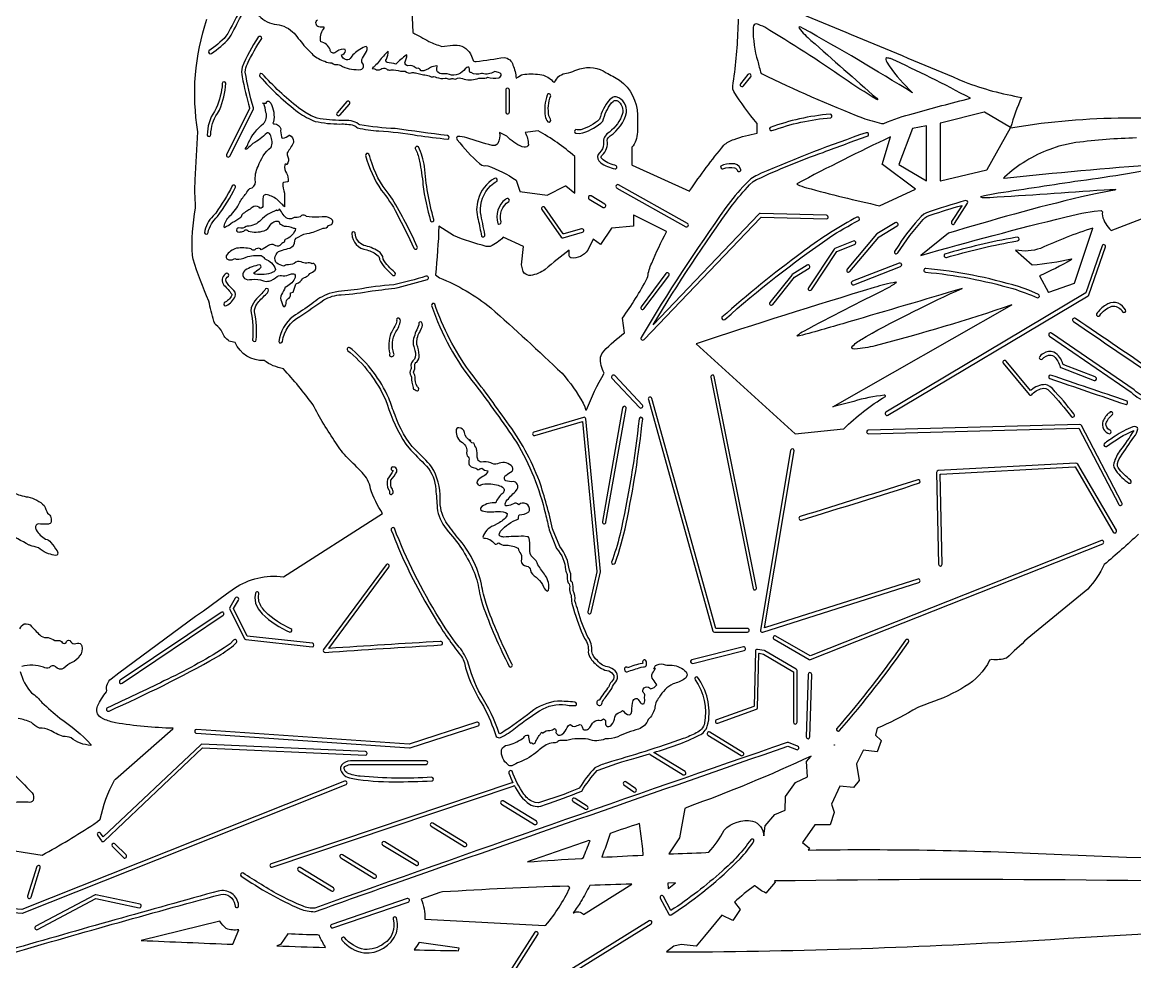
# Model space of a CAD drawing. Extents: x 0.5 to 31.2, y -0.2 to 53.7.
# Drawn here: x 7.5 to 19.78, y 9.59 to 19.96 of the extents above; entities that cross this region are included whole.
import ezdxf

# ---------------------------------------------------------------- set-up
doc = ezdxf.new("R2010")
doc.units = 0
doc.linetypes.add('0', pattern=[0])
doc.layers.add('1', color=7, linetype='0')

msp = doc.modelspace()

# ---------------------------------------------------------------- linework, layer by layer
at = {"layer": '1'}
for points in [[(11.794769, 20.174263), (11.809875, 19.842087), (11.810455, 19.840691, -0.00675), (11.986801, 19.743797, 0.025157), (12.129181, 19.688957), (12.249847, 19.704025), (12.297958, 19.701202, -0.299368), (12.456467, 19.580917), (12.470885, 19.545334, 0.472824), (12.50824, 19.522377, 0.008437), (12.819763, 19.567108, -0.302407), (12.914535, 19.482607, -0.081893), (12.949966, 19.33934), (12.977005, 19.352852, -0.236368), (13.044159, 19.381256, -0.061374), (13.234619, 19.376511, -0.126613), (13.352661, 19.306366), (13.362869, 19.299622), (13.373199, 19.294586), (13.383835, 19.309258, -0.262007), (13.504898, 19.392845, 0.077445), (13.597946, 19.422615), (13.652313, 19.440163, -0.235882), (13.943337, 19.398212, -0.016928), (14.091348, 19.31654, -0.238451), (14.287689, 18.932518), (14.287476, 18.764915, -0.160792), (14.240127, 18.590582), (14.233742, 18.584282), (14.226791, 18.578613), (14.226807, 18.382317), (14.230606, 18.379982), (14.864273, 18.093307), (14.868057, 18.097153, -0.028274), (15.242132, 18.59724, -0.122728), (15.35437, 18.662796, -0.038033), (15.610001, 18.731316), (15.609985, 18.828201), (15.609085, 18.838661, -0.040766), (15.353256, 19.19149), (15.341064, 19.21772), (15.339951, 19.24958, 0.034154), (15.398422, 19.868683), (15.404388, 19.990883, -0.140688)], [(15.898692, 20.129812, -0.002731), (17.896173, 19.298792, 0.050736), (18.528442, 19.126526, 0.045203), (18.406647, 18.792259), (18.117554, 18.962875), (18.114319, 18.963982), (17.631195, 18.843201), (17.628784, 18.840126), (17.628784, 18.205872), (17.632095, 18.204872), (18.145035, 18.325569), (18.148163, 18.330154), (18.406799, 18.792), (18.744827, 18.842003), (19.124039, 18.878975, -0.070519), (21.614136, 18.700935)], [(10.093277, 20.044807, 0.156013), (10.280136, 19.933456, -0.182255), (10.481115, 19.851322, -0.096924), (10.543488, 19.775833, -0.097485), (10.605896, 19.700188, -0.017759), (10.707321, 19.595512, 0.095527), (10.838867, 19.524986, 0.147453), (10.915527, 19.507004, 0.20944), (10.981644, 19.48851, -0.105677), (11.035034, 19.465828, 0.111056), (11.236618, 19.432678, 0.543274), (11.253906, 19.502312, -0.296937), (11.253586, 19.557823, -0.030744), (11.299957, 19.633842), (11.307037, 19.656219), (11.306717, 19.678368), (11.296173, 19.686012), (11.278702, 19.683052, 0.097405), (11.146515, 19.594597, -0.051), (11.106964, 19.545105, -0.444647), (11.021652, 19.594429, 0.357153), (11.066559, 19.641441), (11.061462, 19.653473), (11.046921, 19.659744, 0.153585), (10.948744, 19.616995, -0.524793), (10.896985, 19.653002, 0.278714), (10.793077, 19.73954), (10.79082, 19.758198, -0.20028), (10.835052, 19.895561), (10.829132, 19.90033, 0.026189), (10.772614, 19.902931, -0.598642), (10.758453, 19.983093)], [(7.327087, 10.826965), (7.510422, 10.796471), (7.721024, 10.766373, 0.019773), (8.289658, 11.106949), (8.331924, 11.137878), (8.359772, 11.163071, -0.072206), (8.51738, 11.591286), (8.527023, 11.602699), (9.159775, 12.160118), (9.164139, 12.16481, -0.035126), (8.528566, 12.225732, -0.040228), (8.40097, 12.264145), (8.366272, 12.284286, -0.376777), (8.3311, 12.410255, -0.062088), (8.429245, 12.566078), (8.431992, 12.583504, -0.266625), (8.481009, 12.711878, -0.00519), (9.840256, 13.709076, -0.180013), (10.381134, 13.836815), (11.475494, 14.536087, -0.060646), (11.342407, 14.807953, 0.166155), (11.249161, 14.986916, 0.023119), (11.090973, 15.144791, -0.049571), (10.960369, 15.313189, -0.027547), (10.705353, 15.737305, 0.027886), (10.380981, 16.132095, -0.110712), (10.168304, 16.223251, -0.309799), (9.849045, 16.420898), (9.797287, 16.43383), (9.783661, 16.437485, -0.178312), (9.706588, 16.536388, 0.125951), (9.637543, 16.615545, -0.151737), (9.615524, 16.658707, -0.036085), (9.559402, 16.878914, -0.03174), (9.386139, 17.34111), (9.379318, 17.380302, -0.063328), (9.412308, 17.905449), (9.412674, 17.923058, -0.036606), (9.408829, 18.218086, -0.008127), (9.43866, 18.746582, -0.124578), (9.537985, 19.989523, 0.03325)], [(19.794935, 18.679134, 0.024615), (19.12793, 18.626877), (18.937561, 18.589478), (18.838821, 18.552582, 0.097196), (18.339722, 18.246826), (18.329269, 18.235817), (18.335129, 18.235228, -0.008736), (20.027544, 18.386946)], [(20.142075, 18.367661, -0.017942), (19.116848, 18.196783, 0.001983), (18.213934, 18.058949), (18.117096, 18.040642), (18.074142, 18.028053), (18.094162, 18.022041), (18.178102, 18.02289, 0.003903), (19.437996, 18.107981), (19.502319, 18.109663), (19.566666, 18.10984), (19.553497, 18.101791), (19.475372, 18.08625), (19.341812, 18.061989), (19.188398, 18.029305, 0.01554), (17.720062, 17.626398), (17.416201, 17.383238, -0.008939), (19.018034, 17.808399), (19.194107, 17.847633), (19.327393, 17.872383), (19.406296, 17.879128), (19.421265, 17.864944), (19.417908, 17.84301), (19.419113, 17.820496, 0.145879), (19.515686, 17.657478), (20.300781, 17.959457, -0.118066)], [(7.399022, 14.768991, 0.094732), (7.562927, 14.71743, -0.130605), (7.743057, 14.621742, 0.039895), (7.779861, 14.538193, -0.358505), (7.81456, 14.432083, -0.240698), (7.779148, 14.417575, -0.055714), (7.676113, 14.419376, 0.478013), (7.650299, 14.364006), (7.653671, 14.353294, 0.129201), (7.755295, 14.252121, -0.268718), (7.81604, 14.215088, 0.005603), (7.885946, 14.123411, -0.245654), (7.884933, 14.074875, -0.16284), (7.813065, 14.084908), (7.789768, 14.090706, -0.132143), (7.698336, 14.142964, 0.12884), (7.607386, 14.175307, -0.04841), (7.576736, 14.187187, -0.042304), (7.087967, 14.492828, 0.088799)], [(19.819427, 14.30703, -0.012184), (19.43898, 13.970222, -0.067711), (19.258286, 13.700249), (18.588699, 13.152237, -0.011335), (18.360886, 12.93985, -0.106441), (18.200958, 12.922241), (18.17421, 12.914787, -0.146813), (17.902325, 12.625696, -0.060781), (17.515564, 12.445763), (17.449112, 12.421562), (17.388474, 12.398819), (17.326096, 12.364403, -0.040527), (16.932419, 12.164642), (16.917236, 12.088814), (16.977814, 12.028244), (16.977798, 12.027321), (16.932388, 11.906418), (16.780624, 11.9216), (16.779663, 11.920013), (16.705017, 11.77079), (16.704514, 11.769157), (16.734833, 11.587204), (16.674255, 11.511482), (16.673126, 11.511292), (16.521988, 11.526299), (16.430939, 11.328972), (16.431183, 11.327766), (16.461014, 11.238258), (16.461121, 11.237221), (16.415665, 11.100784), (16.248993, 11.100784), (16.247559, 11.09951), (16.111679, 10.90313), (16.187561, 10.842415), (16.173857, 10.821748, -0.01622), (18.97341, 10.770923, 0.011528), (24.674219, 10.674418)], [(7.474699, 13.263731, -0.163839), (7.519714, 13.316963, -0.289025), (7.602264, 13.288704, 0.022061), (7.707657, 13.181473, 0.16906), (7.78566, 13.167725, -0.056362), (7.860123, 13.132988), (7.865646, 13.13195), (7.912003, 13.135155, -0.13188), (7.949677, 13.102547, 0.481005), (7.987808, 13.121742, -0.689179), (8.034241, 13.120056, 0.372192), (8.092056, 13.100121), (8.109161, 13.103249, -0.456945), (8.156066, 13.073631, -0.264647), (8.131058, 12.962875, -0.184027), (8.048454, 12.891559, 0.082169), (7.958836, 12.82816, -0.378015), (7.866776, 12.843552, 0.476498), (7.798355, 12.832947, -0.294153), (7.73468, 12.839401, 0.154857), (7.493993, 12.845148, 0.361386)], [(7.475876, 12.790642, 0.104979), (7.600845, 12.555176, -0.109576), (7.715668, 12.448059, -0.008793), (7.913528, 12.275032, -0.06537), (8.258286, 11.984886), (8.257004, 11.976593, -0.158643), (8.039093, 12.059097, 0.078918), (7.951675, 12.075417, -0.054984), (7.801697, 12.145651, 0.104862), (7.69191, 12.167534), (7.683289, 12.169746, -0.057742), (7.600113, 12.227196, 0.069876), (7.456314, 12.272507, 0.017878)], [(7.378646, 11.685782, -0.008772), (7.608929, 11.454381, -0.227719), (7.621033, 11.367485, -0.298525), (7.566086, 11.349236, 0.032505), (7.401199, 11.345955, -0.176581)]]:
    msp.add_lwpolyline(points, format="xyb", dxfattribs=at)
for points in [[(9.893295, 20.064987, 0.008843), (9.768661, 19.831367), (9.748062, 19.800446, -0.060371), (9.558589, 19.638876, 0.837261), (9.587784, 19.612305, 0.069734), (9.781921, 19.779022), (9.804231, 19.813097, -0.001504), (9.92981, 20.051987, 0.77526)], [(16.568832, 19.336044, 0.01543), (15.693868, 19.899378, 0.041662), (15.600586, 19.937607, 0.389677), (15.567352, 19.902153), (15.564224, 19.884071, 0.074775), (15.615929, 19.527103, 0.010124), (15.65239, 19.390045), (15.655669, 19.388367, 0.018233), (16.773348, 18.899075, 0.032746), (16.982574, 18.8395), (17.007278, 18.838669, -0.04027), (17.334517, 18.948921, -0.006884), (17.962601, 19.116598, 0.017241), (17.082207, 19.553654, 0.066577), (17.04068, 19.561279, 0.404265), (17.028519, 19.542877), (17.031708, 19.529648), (17.038803, 19.513535, 0.057576), (17.288239, 19.214294), (17.324493, 19.17721, 0.010652), (16.116764, 19.888023), (16.09053, 19.899765), (16.075012, 19.903557), (16.069458, 19.899956), (16.07309, 19.889557, 0.056851), (16.202627, 19.755552, 0.000595), (16.929459, 19.116257), (16.940338, 19.103607), (16.93808, 19.100731), (16.923676, 19.106857, -0.018145)], [(10.009109, 19.010643), (10.006882, 19.000488), (9.754577, 18.495766, 0.951532), (9.790726, 18.478745), (10.050185, 18.997856, 0.169041), (10.050537, 19.011131, -0.036056), (9.960961, 19.405806, -0.134438), (9.983902, 19.495773, -0.031334), (10.142456, 19.77713, 0.856296), (10.104568, 19.78907, 0.056003), (9.927482, 19.458643, 0.135289), (9.926697, 19.354103, 0.025386)], [(12.004288, 19.454857, -0.156852), (11.906494, 19.417503), (11.901566, 19.419693), (11.897858, 19.423401, 0.418824), (11.857254, 19.445793), (11.849823, 19.447746), (11.840149, 19.453163, 0.258808), (11.756104, 19.475922, -0.398953), (11.719818, 19.507805, 0.124617), (11.745041, 19.595238), (11.736069, 19.59156, 0.030131), (11.622513, 19.494133, 0.060217), (11.52512, 19.510614, -0.582866), (11.517851, 19.548071, 0.129065), (11.537155, 19.636513), (11.511904, 19.609489, 0.034096), (11.415329, 19.498188), (11.40277, 19.484818), (11.389023, 19.472672, -0.496687), (11.369353, 19.460968, -0.218339), (11.361404, 19.445885, -0.145799), (11.408125, 19.43067, 0.233472), (11.469223, 19.445864, -0.302108), (11.531036, 19.431274, 0.158784), (11.570591, 19.430294, -0.085895), (11.673981, 19.414459, -0.104461), (11.725616, 19.413963, 0.285344), (11.792829, 19.398827, -0.051322), (11.838638, 19.397202), (11.92868, 19.373894), (11.943486, 19.373564, -0.155305), (12.003729, 19.355534, 0.200322), (12.04248, 19.355774, -0.183132), (12.072081, 19.34737, 0.141102), (12.165514, 19.338467, -0.109226), (12.211914, 19.327347, -0.034001), (12.251633, 19.335304, 0.315587), (12.301132, 19.336525, -0.220715), (12.374741, 19.326965, 0.135027), (12.539001, 19.338501, 0.065985), (12.62381, 19.342178), (12.633636, 19.350151, 0.121341), (12.757276, 19.340612, 0.298681), (12.786209, 19.382431), (12.774643, 19.393608), (12.755417, 19.401237), (12.715347, 19.411263), (12.707169, 19.408852, -0.220372), (12.578552, 19.389084), (12.567429, 19.388794, -0.208129), (12.453125, 19.399101, -0.492888), (12.433823, 19.421158, 0.135203), (12.428299, 19.458092), (12.417908, 19.46106), (12.404358, 19.457489, -0.024481), (12.335855, 19.392879, -0.165077), (12.237457, 19.371025, 0.148882), (12.14122, 19.385239, -0.630418), (12.081116, 19.471954), (12.073944, 19.475037, 0.064624)], [(9.580292, 18.716537, -0.136372), (9.652573, 18.947746), (9.675858, 18.986496, 0.088093), (9.747223, 19.281937, 0.897895), (9.707489, 19.279388, -0.080596), (9.641418, 19.00695), (9.620026, 18.970993, 0.148018), (9.541045, 18.710587, 0.876173)], [(11.005508, 18.832558, -0.074872), (11.15873, 18.817791, -0.004708), (11.20047, 18.791847, 0.059634), (11.434753, 18.756607, -0.028714), (11.858276, 18.707413, 0.010736), (12.194946, 18.666399, 0.834035), (12.192094, 18.705675, -0.003647), (11.615265, 18.781487, -0.031975), (11.224337, 18.824755), (11.211506, 18.830496, 0.157341), (11.129115, 18.865824, 0.066454), (11.026276, 18.872032, -0.043958), (10.754517, 18.896469), (10.688812, 18.922661), (10.619202, 18.961967), (10.547714, 19.011223, -0.04175), (10.146517, 19.387829, 0.813655), (10.122818, 19.356644, 0.05091), (10.549088, 18.960489, 0.058953), (10.731506, 18.861931, 0.055629)], [(15.425598, 19.276794, 1.004243), (15.458038, 19.253372), (15.538421, 19.353867, 1.059473), (15.505692, 19.376953)], [(12.849365, 18.945068, 0.523948), (12.875168, 18.965691), (12.875168, 19.207474, 1.035689), (12.835144, 19.206009), (12.835145, 18.964226, 0.329993)], [(13.330978, 19.143433, 0.939245), (13.292053, 19.152313, 0.115722), (13.270511, 18.920715, 0.118966), (13.300627, 18.856052, 0.80799), (13.327881, 18.884094), (13.311218, 18.922287, -0.130236)], [(10.395059, 17.917971), (10.395016, 17.917219, 0.015206), (10.307635, 18.001873, 0.11424), (10.188704, 18.053686, 0.294381), (10.156647, 18.031906, 0.053509), (10.155799, 17.920998, -0.632101), (10.112987, 17.914034, 0.315937), (10.037949, 17.911789, -0.02714), (9.93801, 17.846338, 0.162148), (9.916153, 17.807861), (9.911545, 17.802032, -0.056488), (9.820511, 17.746391, -0.063396), (9.731445, 17.687225), (9.726288, 17.702148, -0.143018), (9.790359, 17.817574, 0.09833), (9.901578, 17.968754, -0.075578), (9.971771, 18.065056, -0.123198), (10.011368, 18.120331, 0.403773), (10.071884, 18.194199, -0.137807), (10.102371, 18.364876, -0.134087), (10.245361, 18.578102), (10.251175, 18.58783, 0.190818), (10.233948, 18.71833, 0.367533), (10.204062, 18.73554), (10.199493, 18.732712, -0.059711), (10.045704, 18.615957, 0.028824), (9.982162, 18.559509), (9.973724, 18.555611), (9.964233, 18.55368), (9.961014, 18.558228, 0.085827), (9.994141, 18.622677, -0.115641), (10.163023, 18.837881, 0.268666), (10.189386, 18.959133, 0.035168), (10.166931, 19.059288), (10.152023, 19.06234), (10.192307, 19.062332), (10.193829, 19.064684, -0.772808), (10.229919, 19.077431), (10.242386, 19.062469, -0.169454), (10.272507, 18.856056), (10.264221, 18.840919, 0.397013), (10.283264, 18.835503, -0.2946), (10.35144, 18.778381, 0.084313), (10.360275, 18.690178), (10.365845, 18.68148), (10.373047, 18.677986, 0.148011), (10.446013, 18.709349), (10.450233, 18.709536, -0.260961), (10.494175, 18.640556), (10.49259, 18.630163, -0.038856), (10.422978, 18.514246, 0.23062), (10.431885, 18.469833, -0.315955), (10.418701, 18.384842), (10.414581, 18.383949, 1.035218), (10.397785, 18.379183, 0.235345), (10.417239, 18.288752, -0.136812), (10.433838, 18.199684), (10.426453, 18.193146), (10.38208, 18.188286), (10.375824, 18.178764, 0.096043), (10.393677, 18.068924, -0.006519)], [(11.00386, 18.930679), (11.111098, 19.053238, 0.940585), (11.081589, 19.080132), (10.974045, 18.957352, 0.98932)], [(13.608978, 18.732414), (13.645874, 18.727509), (13.686661, 18.733803, 0.110881), (13.90712, 18.864655, -0.092332), (14.001221, 19.064728), (14.019699, 19.081802, -0.415801), (14.081833, 19.07711, -0.345986), (14.113198, 18.917377, -0.157666), (13.952301, 18.724907, 0.238414), (13.914186, 18.608253, -0.222181), (13.868744, 18.515785, 0.380714), (13.862289, 18.42765), (13.88176, 18.406967, 0.104905), (14.042267, 18.336166, 0.987888), (14.038864, 18.377335, -0.120214), (13.894074, 18.450495, -0.388532), (13.89772, 18.488106, 0.253497), (13.955144, 18.652344, -0.229192), (13.987198, 18.701523, 0.189503), (14.167108, 18.958035, 0.368331), (14.054938, 19.132074, 0.157016), (14.008377, 19.12178), (13.98082, 19.100975, 0.113822), (13.871384, 18.884453, -0.097793), (13.664171, 18.768517, -0.05291), (13.608314, 18.770132, 0.70704)], [(16.414322, 18.940468, 0.06844), (15.752656, 18.793434, 0.82149), (15.772781, 18.759727, -0.064699), (16.422653, 18.902122, 0.817842)], [(12.7668, 18.737816), (12.766464, 18.737152, -0.144528), (12.747847, 18.617971, -0.323395), (12.685287, 18.596169, -0.028831), (12.405441, 18.68174, 0.096645), (12.303726, 18.692978), (12.294205, 18.686867), (12.29248, 18.676048), (12.300583, 18.659615, 0.04742), (12.545517, 18.397064), (12.572983, 18.379494), (12.595383, 18.372253), (12.613358, 18.374741), (12.638245, 18.371658, -0.066735), (12.948761, 18.211067), (12.98909, 18.090134), (12.990982, 18.089241), (13.29332, 18.04892), (13.494904, 18.149704), (13.496582, 18.149811), (13.597336, 18.069199), (13.597321, 18.472321), (13.596771, 18.474998, 0.049822), (13.191208, 18.758194), (13.050095, 18.738045, -0.116115), (13.085273, 18.603996, -0.439356), (13.039307, 18.576569), (13.016663, 18.581566, -0.100714), (12.847427, 18.697502)], [(14.329787, 16.477722, 0.875617), (14.361572, 16.454048), (15.646255, 17.798935), (15.652954, 17.805733), (16.374557, 17.785757, 1.009493), (16.37323, 17.825729), (15.643311, 17.845924, 0.208), (15.628693, 17.838463), (14.460647, 16.615639, -0.021475), (15.335536, 17.938745, -0.024493), (15.526855, 18.161751), (15.567245, 18.196724), (15.603394, 18.219185, -0.024574), (16.337536, 18.519896, -0.002788), (16.832916, 18.702522, 0.817348), (16.814013, 18.73687, 0.019362), (15.654686, 18.288677), (15.614236, 18.269173, 0.120382), (15.480385, 18.168877, 0.040536), (15.264923, 17.909981, 0.021928)], [(16.991394, 18.385696), (16.990402, 18.386948), (17.081484, 18.690468, 0.012232), (16.047058, 18.172653), (16.053452, 18.165642, 0.056568), (16.153885, 18.129745, 0.012915), (16.96109, 17.931015), (17.355148, 18.112885)], [(11.92157, 18.16333, 0.041336), (12.006377, 17.762238, 0.85405), (12.04187, 17.779617, -0.046517), (11.937137, 18.362528, 0.091406), (11.870792, 18.579279, 0.999679), (11.842682, 18.548203, -0.083979), (11.884064, 18.42157, -0.02874)], [(11.822296, 17.46109, 0.981619), (11.858673, 17.477676, 0.029003), (11.585022, 18.003418), (11.549881, 18.054787, -0.107484), (11.342811, 18.444984), (11.333608, 18.472393), (11.324539, 18.499847, 0.823732), (11.288879, 18.483398, 0.07519), (11.460632, 18.102356, -0.062319), (11.631653, 17.845047, -0.01671)], [(15.415527, 18.306747, 0.469786), (15.426666, 18.336288, 0.331914), (15.33372, 18.394644, 0.141195), (15.210252, 18.367411, 0.704542), (15.232391, 18.336929, -0.146431), (15.361075, 18.350628, -0.231199), (15.392975, 18.314026, 0.329141)], [(12.712357, 18.232109, 0.209422), (12.530615, 17.996916, 0.157092), (12.531432, 17.779345, 0.000717), (12.567841, 17.596519, 0.847012), (12.604797, 17.61039, 0.00965), (12.555879, 17.855194, -0.2174), (12.667542, 18.150555, -0.044226), (12.738694, 18.203583, 0.78024)], [(9.549698, 17.634125, -0.154784), (9.653976, 17.81073, 0.041023), (9.85356, 18.134987, 0.829776), (9.816833, 18.14901, -0.031801), (9.634399, 17.850128), (9.606949, 17.818298, 0.165744), (9.510316, 17.632805, 0.838568)], [(14.83992, 17.735832), (14.079712, 18.161476, 0.969801), (14.061935, 18.125648), (14.822876, 17.699577, 1.006281)], [(12.870316, 18.004295, 0.473841), (12.833557, 18.000641, 0.327587), (12.748449, 17.735352, 0.80491), (12.783295, 17.753044, -0.33389), (12.869949, 17.977776, 0.377814)], [(13.91069, 17.91243, 0.954763), (13.929642, 17.947601), (13.777634, 18.038811, 1.000344), (13.757034, 18.004524)], [(17.867065, 17.933685), (17.866745, 17.930138), (17.755783, 17.755768, 0.978794), (17.788879, 17.733337), (17.932083, 17.958427, 0.636202), (17.910385, 17.987457, 0.020128), (17.477509, 17.851967), (17.449463, 17.837852), (17.418182, 17.811714, 0.039722), (17.172613, 17.497421), (17.124832, 17.425323, 0.894909), (17.162476, 17.411842, -0.033769), (17.441374, 17.78013, -0.137518), (17.531143, 17.829857, -0.014139)], [(10.222931, 17.098808, 0.130605), (10.313965, 17.150803, -0.201838), (10.377899, 17.156433, 0.121533), (10.4581, 17.175676, -0.116182), (10.50351, 17.176224), (10.512634, 17.16288), (10.512604, 17.139801, -0.162855), (10.41655, 17.036369), (10.400024, 17.032028, -0.091162), (10.360459, 16.95269, 0.243556), (10.360046, 16.872322), (10.372589, 16.83934), (10.377548, 16.822929), (10.387711, 16.816521, 0.397717), (10.411141, 16.865271, -0.297603), (10.444138, 16.909615, 0.215389), (10.459045, 16.970329, -0.01963), (10.490723, 16.978195, -0.029999), (10.518723, 17.064339), (10.527283, 17.073265, 0.177824), (10.593765, 17.124908, -0.169227), (10.623893, 17.141775, 0.150084), (10.672119, 17.182159, 0.066569), (10.733443, 17.220123, 0.413728), (10.715851, 17.292938), (10.706207, 17.292351), (10.696228, 17.291382, 0.23552), (10.639053, 17.297173, -0.139668), (10.577408, 17.313446, 0.247498), (10.500843, 17.294777, -0.146351), (10.416851, 17.279457, 0.131846), (10.393402, 17.267143), (10.383301, 17.26532, -0.065278), (10.308029, 17.296661), (10.297439, 17.307831, -0.510419), (10.369973, 17.440001, -0.007189), (10.450989, 17.463783, 0.338077), (10.506821, 17.542641, -0.269572), (10.551834, 17.587486, -0.137977), (10.671021, 17.629349, 0.045485), (10.819382, 17.684425, 0.388283), (10.877426, 17.710831), (10.912537, 17.725105, 0.586943), (10.900085, 17.790985, 0.144507), (10.809387, 17.808762, -0.044199), (10.664218, 17.808031), (10.636429, 17.812309, 0.507305), (10.567963, 17.808685, -0.064048), (10.499054, 17.800781, -0.429692), (10.390674, 17.818184, -0.043132), (10.351382, 17.87978), (10.34275, 17.889177), (10.333176, 17.897614), (10.334106, 17.887444), (10.333725, 17.886559), (10.312791, 17.876099, 0.581071), (10.305542, 17.881645, 0.104371), (10.13298, 17.77298, -0.207183), (9.980988, 17.703537), (9.971909, 17.700966, -0.231856), (9.890976, 17.685585, 1.199317), (9.893173, 17.640656, 0.065348), (9.944717, 17.64843, -0.672626), (9.993469, 17.649368, 0.137076), (10.169901, 17.654612, 0.163399), (10.236758, 17.718124, -0.270897), (10.324097, 17.761261), (10.334259, 17.751854), (10.338211, 17.733261, 0.055956), (10.390015, 17.706757, -0.136189), (10.493225, 17.684258), (10.504181, 17.681557), (10.51442, 17.677704), (10.511124, 17.658012, -0.205715), (10.399734, 17.558632), (10.397858, 17.55426), (10.391327, 17.527084, 0.197905), (10.342758, 17.492722, -0.392858), (10.283859, 17.496002, 0.310033), (10.216019, 17.490135, -0.043993), (10.136414, 17.445313, 0.359584), (10.095901, 17.460426), (10.076523, 17.456825, -0.665959), (10.02681, 17.454414, 0.094651), (9.864914, 17.461411, 0.182651), (9.749829, 17.376837, 0.49871), (9.787002, 17.333052, 0.209915), (9.845566, 17.348351), (9.860107, 17.342484, 0.128683), (9.969528, 17.364685, -0.096179), (10.134767, 17.380871, -0.22321), (10.172882, 17.347252), (10.177292, 17.343498, -0.232981), (10.295226, 17.227882, -0.29735), (10.265579, 17.196541, -0.151154), (10.070145, 17.177116), (10.053375, 17.18486, -0.078974), (10.117722, 17.234436), (10.131301, 17.247925, 0.674001), (10.117844, 17.277, 0.099539), (9.958649, 17.218903), (9.950729, 17.213259, 0.756886), (10.006439, 17.116013), (10.034592, 17.116684, -0.149327), (10.161005, 17.100899, 0.108724)], [(12.259735, 17.603004), (12.097656, 17.704269, -0.01804), (12.058563, 17.167381), (12.104294, 17.1362, -0.070212), (12.670227, 16.805054, -0.008323), (13.456284, 16.081978, -0.053598), (13.690201, 15.75103), (13.706924, 15.712418), (13.716827, 15.677994), (13.727448, 15.678398, -0.040878), (13.9216, 16.083, -0.150964), (13.881508, 16.260208, -0.155403), (13.91864, 16.326958, -0.039912), (14.144562, 16.528816), (14.124313, 16.690887, 0.035815), (14.394922, 17.129801), (14.402163, 17.150517, -0.08114), (14.445749, 17.295383, -0.028897), (14.610245, 17.642578), (14.608414, 17.64473), (14.247452, 17.825203), (14.245926, 17.825455), (14.245926, 17.705139), (14.245316, 17.704315), (14.004883, 17.68428), (14.002563, 17.683861), (13.881058, 17.501717), (13.800034, 17.562485), (13.739929, 17.442291, -0.294877), (13.554104, 17.354841, -0.260438), (13.536652, 17.377472), (13.536545, 17.440865, 0.021733), (13.272054, 17.227987, -0.119709), (13.110345, 17.161135, -0.177592), (13.040314, 17.186378), (13.027771, 17.205917), (13.009567, 17.278717), (13.029617, 17.479401), (13.029633, 17.481506), (12.80687, 17.582741, -0.099846), (12.665009, 17.481415), (12.646423, 17.479469), (12.619614, 17.482384, -0.042824)], [(13.233612, 17.889229), (13.447754, 17.583351, 0.306718), (13.469131, 17.576859), (13.681595, 17.637566, 0.960774), (13.67218, 17.676407), (13.474518, 17.620003), (13.470062, 17.621155), (13.266342, 17.91217, 0.961377)], [(16.710968, 17.803909), (16.680527, 17.788437, 0.039135), (16.098387, 17.410358, 0.022502), (15.221313, 16.700218, 0.822316), (15.251969, 16.675659, -0.029504), (16.406378, 17.579256, -0.023791), (16.733461, 17.772001, 0.799873)], [(16.632202, 17.204582), (16.952942, 17.585442), (16.957245, 17.589096), (17.156065, 17.70849, 0.974005), (17.133331, 17.741386), (16.929977, 17.619301, 0.065676), (16.926178, 17.615784), (16.60199, 17.23082, 0.985445)], [(19.308655, 17.671181), (19.312653, 17.683983, 0.030182), (18.736694, 17.460281, -0.134748), (18.461838, 17.440834), (18.644104, 17.278732, 0.035715), (19.077423, 17.344452), (19.082443, 17.341415), (19.074341, 17.333153, -0.02865), (18.72551, 17.156509), (18.826431, 16.974861), (18.828644, 16.975479), (19.110275, 17.076042)], [(11.136383, 17.623505, 0.380456), (11.302009, 17.443211, -0.104701), (11.426035, 17.379581, -0.194552), (11.442108, 17.335884), (11.451324, 17.313889, 0.073369), (11.589325, 17.162521, 0.833901), (11.610947, 17.195404, -0.081719), (11.481445, 17.342323, 0.27308), (11.426041, 17.431145, 0.08325), (11.269982, 17.493378, -0.30867), (11.174576, 17.629906, 0.773629)], [(18.481659, 17.582481), (18.455429, 17.579506, 0.027069), (17.680069, 17.396454, 0.874769), (17.698364, 17.361214, -0.020363), (18.42276, 17.534203), (18.483963, 17.542585, 0.958904)], [(16.208313, 17.004158), (16.488617, 17.424606), (16.685532, 17.503387, 1), (16.67067, 17.540527), (16.466751, 17.4589, 0.132614), (16.458786, 17.451965), (16.175034, 17.026352, 1.000556)], [(19.41568, 17.487953), (19.235641, 16.96788), (17.031158, 15.653198, 0.955608), (17.053162, 15.619858), (19.263702, 16.938118, 0.157534), (19.271042, 16.947899), (19.453979, 17.476624, 0.95561)], [(14.604416, 17.184334), (14.601791, 17.18116), (14.327834, 16.815674, 0.918119), (14.360214, 16.79245), (14.633819, 17.157158, 0.96759)], [(16.181931, 17.24147, 0.972681), (16.16185, 17.276047), (15.996872, 17.172836, 0.072866), (15.990967, 17.166283), (15.749466, 16.864288, 0.964975), (15.781769, 16.840752), (16.022751, 17.141975)], [(17.177216, 17.297241), (16.662109, 17.097704, 1.024905), (16.674744, 17.059715), (17.192032, 17.260086, 1.010628)], [(17.470169, 17.237869, 0.998473), (17.466949, 17.19799, -0.04752), (18.431938, 17.015644, -0.028401), (18.702606, 16.914307, 0.854618), (18.713242, 16.952347), (18.605804, 16.99749), (18.492386, 17.037987, 0.051001)], [(19.121576, 16.687202, 0.999868), (19.09902, 16.654182, 0.001865), (20.059586, 16.001175, 0.223079), (20.125229, 16.00412), (20.14653, 16.013733, 0.095515), (20.368393, 16.222122, 0.136705), (20.367264, 16.325165, 0.036811), (20.246552, 16.758026, 0.011329), (20.078491, 17.230431, 0.853796), (20.044174, 17.210861, -0.03276), (20.32638, 16.332668, -0.040801), (20.334808, 16.252014), (20.330627, 16.236801, -0.105652), (20.10672, 16.037899, -0.287218), (20.051422, 16.053968, -0.000347)], [(9.81424, 16.94796), (9.813446, 16.942604, -0.149243), (9.726729, 16.858583, 0.810522), (9.752396, 16.829041, 0.153867), (9.850347, 16.928288, 0.326438), (9.817017, 17.013046, -0.07651), (9.749649, 17.094086, -0.359101), (9.774201, 17.154129, 1.001359), (9.740433, 17.1772, 0.435216), (9.725952, 17.054413, -0.0222), (9.813767, 16.953888), (9.814199, 16.950939)], [(10.37059, 16.43425, -0.230892), (10.562592, 16.710098, 0.01569), (10.828523, 16.892162, -0.115763), (11.02002, 16.94857, 0.033477), (11.360535, 16.992546, 0.012543), (11.647919, 17.028069, 0.013079), (11.972838, 17.118561, 0.889593), (11.95517, 17.15419, -0.025348), (11.599121, 17.059563, 0.027499), (11.199219, 17.0056), (11.162125, 17.00116, 0.054697), (10.88504, 16.961678, 0.08525), (10.695496, 16.847992, -0.019121), (10.489182, 16.709772, 0.205993), (10.331409, 16.430853, 0.834013)], [(16.623024, 16.649231, -0.00655), (16.075472, 16.49353), (16.057938, 16.491714), (16.051758, 16.494698), (16.056122, 16.502121, -0.06292), (16.123995, 16.547508, -0.007101), (17.037508, 17.017067, 0.030103), (17.146729, 17.085129), (17.144379, 17.086365), (17.139389, 17.08667, 0.040176), (16.902451, 17.028143, 0.007349), (14.935637, 16.406668), (16.028183, 15.415283), (16.029984, 15.414116), (16.564163, 15.467567), (16.564865, 15.46788, -0.061664), (17.025589, 15.825952, 0.688586), (17.011887, 15.839516, 0.045468), (16.675247, 15.772453, 0.005828), (16.443207, 15.71093), (18.419052, 16.835711, -0.017779), (16.913485, 16.384796, -0.031015), (16.689026, 16.34938), (16.664291, 16.351608), (16.653, 16.358994), (16.654205, 16.37114, -0.098322), (16.76416, 16.459023), (16.813019, 16.488762, -0.02232), (17.872044, 17.018309, -0.001052)], [(10.183334, 16.946709, 0.145832), (10.218703, 16.998192, 0.929144), (10.177734, 17.000801, -0.025538), (10.083544, 16.903774, 0.092488), (10.026947, 16.802879), (10.02301, 16.769981, -0.066982), (10.042398, 16.446875, 0.853412), (10.081833, 16.449501, 0.070746), (10.064047, 16.76016, -0.185467), (10.090057, 16.846237, -0.0557)], [(12.016968, 16.829636, 0.092389), (12.497297, 15.957855, -0.013685), (12.952148, 15.322266, -0.080977), (13.272408, 14.529375, -0.006413), (13.314896, 14.353745), (13.397034, 14.148521), (13.398148, 14.146576, -0.164135), (13.49589, 13.912292, 0.068463), (13.51329, 13.860863, 0.111254), (13.524277, 13.768181, -0.308341), (13.539719, 13.715157, 0.16682), (13.556259, 13.635178, 0.009287), (13.563293, 13.545433), (13.584061, 13.484535, 0.048268), (13.704788, 13.156754, -0.186065), (13.745667, 13.005219, 0.187315), (13.822876, 12.87899, 0.176409), (13.972608, 12.797174, -0.217347), (14.027145, 12.74633, -0.263462), (14.000565, 12.67717, 0.093719), (13.972169, 12.62384, 0.020537), (13.868731, 12.480025), (13.866074, 12.474227), (13.85903, 12.473633), (13.852409, 12.471158, 1.665426), (13.898941, 12.446236, -0.130409), (13.93279, 12.502614, 0.001315), (14.007706, 12.605476, -0.120556), (14.049835, 12.675598, 0.494611), (14.005463, 12.824936), (13.990234, 12.832008), (13.975204, 12.837578, -0.182748), (13.8461, 12.912193, -0.187814), (13.785187, 13.012474, 0.181549), (13.742844, 13.170525, -0.05341), (13.634957, 13.456025, -0.011091), (13.599365, 13.57148, 0.149418), (13.580185, 13.68335, 0.087704), (13.571457, 13.77256, -0.288184), (13.553436, 13.825661, 0.1759), (13.537369, 13.908173, 0.149562), (13.430466, 14.172485), (13.35289, 14.366692, 0.024945), (13.207367, 14.890106, 0.069923), (12.845911, 15.547446, 0.012092), (12.433884, 16.106331, -0.075316), (12.051849, 16.845886, 0.757132)], [(19.390533, 16.720535, -0.147422), (19.522034, 16.820885, -0.294509), (19.635254, 16.771452), (19.644182, 16.757135, 0.869688), (19.674454, 16.782692), (19.660706, 16.801628, 0.429515), (19.456095, 16.83478, 0.108883), (19.354403, 16.736511, 0.847801)], [(11.62149, 16.537766, 0.107877), (11.672867, 16.660973), (11.670532, 16.67717, 1.048761), (11.632965, 16.661438), (11.631165, 16.647476, -0.030924), (11.568878, 16.524544, 0.149651), (11.554946, 16.298141, 0.865772), (11.587479, 16.269781, 0.483315), (11.600082, 16.298309, -0.211301)], [(11.890778, 16.548416), (11.905853, 16.580116, 0.287049), (11.906738, 16.646217, 0.712631), (11.875519, 16.624886), (11.875687, 16.616249, 0.016819), (11.816408, 16.466377, 0.13115), (11.820282, 16.376259), (11.832779, 16.332054, -0.205689), (11.829437, 16.238533, 0.296242), (11.790436, 16.142838, -0.155204), (11.779678, 16.108154, 0.188584), (11.794388, 16.04068, 0.102526), (11.814849, 15.926453, 0.508275), (11.836182, 15.899597, 1.454324), (11.862183, 15.931549, -0.162645), (11.834259, 16.044609, 0.055075), (11.81749, 16.093887, 0.161656), (11.830612, 16.170296, -0.255145), (11.853378, 16.205658, 0.233243), (11.880859, 16.281143, 0.060943), (11.855805, 16.400085, -0.171502), (11.885788, 16.536499)], [(20.10762, 15.892128, -0.455889), (19.860949, 15.831709, -0.061008), (19.768982, 15.897537), (18.856964, 16.525764, 0.965262), (18.835434, 16.492081), (19.735428, 15.872078, 0.127271), (19.935278, 15.762782, 0.344122), (20.143675, 15.88118, 0.70553)], [(11.093094, 16.329872), (11.118179, 16.311661, -0.118621), (11.528015, 15.741615, 0.080442), (11.733715, 15.301386), (11.765213, 15.257652, 0.011815), (11.961059, 15.058208, -0.160908), (12.06287, 14.801144, -0.016744), (12.077825, 14.596006, 0.136514), (12.177765, 14.366051), (12.204147, 14.331238, -0.083914), (12.48693, 13.887373, -0.052138), (12.546204, 13.655121), (12.559708, 13.597046), (12.578949, 13.531937, 0.03351), (12.87384, 12.846115, 0.99171), (12.902374, 12.876228, -0.032013), (12.618362, 13.540175, -0.040243), (12.568604, 13.754378, 0.123593), (12.307058, 14.266403, -0.016986), (12.17415, 14.443141, -0.149995), (12.111557, 14.696625, 0.143809), (12.017319, 15.051079, 0.038618), (11.841354, 15.23243, -0.106909), (11.613729, 15.620593, -0.00962), (11.545273, 15.807365, 0.106553), (11.141266, 16.344292), (11.115279, 16.363152, 0.989246)], [(18.355957, 16.216675, 0.977664), (18.323685, 16.193062), (18.609482, 15.846054, 0.5065), (18.647781, 15.854843, -0.150754), (18.770874, 15.917793), (18.794403, 15.914955), (18.816406, 15.903336), (18.844131, 15.878929, -0.025765), (19.079102, 15.599983, 0.947608), (19.102554, 15.633354, 0.031236), (18.86702, 15.912285), (18.838531, 15.936775), (18.814316, 15.95047), (18.789154, 15.956978, 0.196544), (18.634018, 15.895668), (18.624649, 15.890442)], [(18.753204, 16.237633, -0.223386), (18.854523, 16.282959), (18.868088, 16.279015), (18.884949, 16.269211, -0.12903), (18.953537, 16.150627), (18.957047, 16.147545), (18.961166, 16.145355), (19.327591, 16.00293, 1.001779), (19.338745, 16.041428), (18.995285, 16.174995), (18.984329, 16.180962, 0.195592), (18.88382, 16.315447, 0.263534), (18.768661, 16.299812, 0.176571), (18.721304, 16.254271, 0.625404)], [(14.343018, 15.730087), (14.037827, 16.055801, 0.980858), (14.00766, 16.029518), (14.312607, 15.704185, 0.939795)], [(15.097916, 16.038063), (15.564484, 13.705719, 0.939588), (15.603333, 13.714966), (15.136718, 16.047752, 0.973328)], [(19.672173, 15.739434, 1.044064), (19.681602, 15.778443, 0.001178), (18.845993, 16.062365, 0.830057), (18.840305, 16.023472, 0.000444)], [(14.164276, 15.694321, 1.000533), (14.124908, 15.701317), (13.901947, 14.444695, 0.999734), (13.941345, 14.437698)], [(14.447449, 15.805084, 0.985396), (14.409073, 15.793808), (15.119049, 13.238205, 0.327141), (15.139099, 13.225365), (15.504303, 13.225441, 0.987567), (15.501236, 13.265381), (15.152939, 13.265373)], [(13.8405, 13.896362), (13.839722, 13.891335), (13.739746, 13.451202, 0.965708), (13.778931, 13.443497), (13.880692, 13.891617), (13.880753, 13.895645), (13.718384, 15.57972, 0.444641), (13.693192, 15.595436), (13.144363, 15.432776, 0.972709), (13.157486, 15.395004), (13.681107, 15.55014)], [(14.041489, 13.987793, 0.037203), (14.163574, 14.420471, 0.023965), (14.346527, 15.58049, 0.836982), (14.30719, 15.578979, -0.026767), (14.094384, 14.296724, -0.024042), (14.003006, 13.996483, 0.850477)], [(19.513031, 15.424927, 0.515741), (19.495199, 15.456574, -0.280921), (19.458191, 15.525917, -0.149527), (19.532656, 15.626494, 1.00102), (19.496109, 15.646988, 0.12338), (19.423935, 15.551804, 0.432139), (19.498352, 15.414558, 0.237362)], [(12.698807, 14.39978, 0.215732), (12.582511, 14.274671, 0.356375), (12.596466, 14.262047, -0.254934), (12.710067, 14.202174, 0.394688), (12.74765, 14.208534), (12.759674, 14.210381, 0.234276), (12.824936, 14.186714, -0.104072), (12.962387, 14.156502), (12.97168, 14.152832, 0.142292), (13.001831, 14.089554, -0.1819), (13.005158, 14.012176, 0.403549), (13.065094, 13.955208, -0.337937), (13.107178, 13.909599, 0.205108), (13.170038, 13.831408), (13.189328, 13.814517, -0.12065), (13.251886, 13.724479, 0.165204), (13.295578, 13.678719), (13.308395, 13.689423, 0.206296), (13.271545, 13.849762, 0.007081), (13.189194, 13.966728, 0.21244), (13.132751, 14.047592, -0.236805), (13.099655, 14.144073, 0.098042), (13.088174, 14.272707, 0.223029), (13.07338, 14.277931), (13.03186, 14.283165, 0.020489), (12.814367, 14.274966, -0.070426), (12.772781, 14.282913), (12.764435, 14.294212), (12.765594, 14.315399), (12.779007, 14.339836, -0.13378), (12.971237, 14.471519, -0.008033), (12.983719, 14.520218, 0.155722), (13.088882, 14.554443), (13.09706, 14.568634, 0.708265), (12.978256, 14.631439, 0.352923), (12.920761, 14.642609, -0.051824), (12.849655, 14.61795), (12.832687, 14.618713), (12.828598, 14.641014), (12.840546, 14.669693, -0.036986), (12.941925, 14.777168), (12.960953, 14.803391, 0.596488), (12.91571, 14.886185, -0.072719), (12.835567, 14.894114, -0.539035), (12.837708, 14.955551, -0.008822), (12.904231, 15.001545, 0.436972), (12.894196, 15.064598, 0.31367), (12.744324, 15.081306, -0.230172), (12.669861, 15.094772, 0.149518), (12.564452, 15.101339, -0.31598), (12.526154, 15.132744), (12.521057, 15.15564, 0.042133), (12.512558, 15.251747, -0.076475), (12.483139, 15.30999), (12.459763, 15.31572), (12.430161, 15.345337), (12.43013, 15.345909, -0.023906), (12.449112, 15.340698, -0.309243), (12.37919, 15.428471, 0.339833), (12.318268, 15.481636, 0.471783), (12.288434, 15.449283, 0.305567), (12.357483, 15.317017, -0.314939), (12.403216, 15.205143, 0.045814), (12.407654, 15.169449, -0.381558), (12.428253, 15.118942), (12.427948, 15.104614, 0.418349), (12.475021, 15.043266, -0.161937), (12.52858, 15.017181, -0.002641), (12.572769, 15.036377, 0.196869), (12.635803, 15.004974), (12.634262, 14.990082, -0.160429), (12.580842, 14.943585, 0.083033), (12.518875, 14.889755), (12.517517, 14.871429), (12.530655, 14.850708), (12.548309, 14.845123), (12.560623, 14.85218, -0.146328), (12.733995, 14.849585, -0.091507), (12.800017, 14.826857, -0.504469), (12.796982, 14.753479, 0.133935), (12.724167, 14.652107, 0.195536), (12.572144, 14.610619), (12.557495, 14.593819), (12.556702, 14.577866), (12.573425, 14.564362, 0.099292), (12.721512, 14.556664, -0.077566), (12.83432, 14.547501), (12.85054, 14.533401), (12.848236, 14.510689, -0.138272), (12.749695, 14.425987)], [(16.836273, 15.454872, 0.95703), (16.837311, 15.414932), (19.159134, 15.474823), (19.600204, 14.632995, 0.955271), (19.634689, 14.653152), (19.187866, 15.506012, 0.26698), (19.170563, 15.515129)], [(19.768021, 15.378517, 0.151117), (19.80925, 15.469942, 0.400417), (19.775894, 15.493271), (19.755432, 15.489731, 0.070108), (19.558441, 15.386444, 0.034357), (19.437286, 15.302086, 0.765228), (19.465088, 15.275291, -0.055191), (19.766068, 15.4524, -0.033578), (19.615486, 15.232516, 0.076574), (19.544893, 15.090435, 0.219946), (19.567322, 15.007973, 0.068558), (19.712204, 14.868042, 0.847585), (19.730301, 14.90313, -0.061893), (19.592453, 15.040985), (19.585159, 15.058098, -0.158209), (19.618057, 15.160117, -0.009416)], [(15.701218, 13.277946), (15.68988, 13.274475), (16.018066, 15.225998, 1.001095), (15.978027, 15.228439), (15.644775, 13.247108, 0.534021), (15.670654, 13.226295), (17.394882, 13.774033, 0.965439), (17.381439, 13.811661)], [(11.574356, 14.745842, 0.411871), (11.592438, 14.775726, 0.160246), (11.570648, 14.824791, -0.109476), (11.568954, 14.903976, 0.052019), (11.632612, 14.995872, 0.646868), (11.578659, 15.044853, 0.730451), (11.593658, 15.007576, -0.030126), (11.530182, 14.915443, 0.170211), (11.539917, 14.798309, -0.351652), (11.550705, 14.762779, 0.430646)], [(17.630859, 14.967865), (17.636948, 14.969818), (19.109879, 15.048386), (19.119675, 15.04847), (19.539808, 14.328345, 0.959624), (19.57341, 14.349968), (19.147339, 15.080391, 0.296493), (19.127884, 15.089394), (17.607559, 15.008217, 0.365894), (17.590439, 14.98893), (17.610733, 13.974327, 0.993009), (17.650696, 13.975418)], [(16.083164, 14.500405, 0.962158), (16.095993, 14.462542, 0.003869), (17.40073, 14.872103, 0.816649), (17.381149, 14.906072, -0.000765)], [(11.572372, 14.352173, 0.04137), (11.943893, 13.56778), (12.067276, 13.358818, 0.031543), (12.336455, 12.971486, -0.113197), (12.392471, 12.833107, 0.0734), (12.587936, 12.410294, -0.03817), (12.731247, 12.075485, 0.353636), (12.777679, 12.064812, 0.069384), (12.94397, 12.169792, -0.034126), (13.247016, 12.379765, -0.167685), (13.534378, 12.417433, 0.026772), (13.603638, 12.415656, 0.876833), (13.596207, 12.454666, 0.012617), (13.407242, 12.464302, 0.141843), (13.113159, 12.344101, -0.019728), (12.788391, 12.112364), (12.778494, 12.107527), (12.768372, 12.10318), (12.76152, 12.106827, 0.065448), (12.55957, 12.534302, -0.066542), (12.414383, 12.908844, 0.077999), (12.305817, 13.079216, -0.034046), (12.101791, 13.379028, -0.04869), (11.606079, 14.373009, 0.862481)], [(16.183487, 12.923111, 0.202086), (16.198929, 12.922722), (19.422577, 14.200027, 0.952978), (19.407852, 14.23716), (16.204742, 12.968048), (16.193069, 12.963669), (15.81485, 13.18251, 0.951801), (15.796555, 13.147003)], [(11.51416, 13.966965), (10.824219, 13.033501, 0.620968), (10.84212, 13.00247, -0.002261), (12.123291, 13.084259, 1.017987), (12.110215, 13.123229, 0.000775), (10.883707, 13.046677), (11.54631, 13.943199, 0.980678)], [(10.071915, 13.65686), (10.064941, 13.608078), (10.075333, 13.543945), (10.104523, 13.483841), (10.147797, 13.428421, 0.096077), (10.454178, 13.225433, 0.850198), (10.463669, 13.263756, -0.084962), (10.182791, 13.449079, -0.094614), (10.111145, 13.563721), (10.105682, 13.620522), (10.110657, 13.647232, 0.934548)], [(9.830002, 13.487709), (9.885163, 13.579635, 1.000483), (9.850891, 13.60022), (9.789093, 13.497086, 0.229325), (9.789307, 13.479652), (9.952454, 13.153603, 0.226441), (9.967133, 13.144417), (10.698807, 13.063217, 0.949888), (10.701218, 13.103119), (9.982361, 13.182976)], [(8.6026, 12.661514), (9.718597, 13.412384, 0.989457), (9.69339, 13.443504), (8.579941, 12.694466, 1.009891)], [(8.44017, 12.391685, 0.972834), (8.457306, 12.355537, 0.023461), (9.643426, 12.949553, 0.030253), (9.830536, 13.077904), (9.863707, 13.111732, 0.992983), (9.831955, 13.136032), (9.792465, 13.097511), (9.72937, 13.050964, -0.02882), (9.062562, 12.686578, -0.007561)], [(17.247879, 13.138344, -0.027551), (16.484802, 12.159698, 0.80809), (16.518539, 12.139923, 0.028156), (17.280563, 13.115326, 0.975617)], [(15.458572, 13.062408), (14.89003, 12.92032, 1.005699), (14.8992, 12.881371), (15.466873, 13.023285, 0.965747)], [(16.00444, 12.791023), (16.009521, 12.787415), (16.009567, 12.23069, 0.957403), (16.049515, 12.231476), (16.049423, 12.801537, 0.246832), (16.039063, 12.81707), (15.69371, 13.020149, 0.074148), (15.687744, 13.02198), (15.612213, 13.035912, 0.461405), (15.589981, 13.014992), (15.575241, 12.410461), (15.572311, 12.406029), (15.160431, 12.258789, 0.952698), (15.176224, 12.222069), (15.602341, 12.374298, 0.286085), (15.614761, 12.391373), (15.629425, 12.991432), (15.630188, 12.991966), (15.677856, 12.983124)], [(14.349411, 12.883705), (14.339722, 12.880402, 0.05059), (14.180161, 12.832626, 0.948647), (14.147964, 12.805954, 0.457647), (14.17392, 12.788803, -0.004348), (14.328293, 12.837639), (14.356598, 12.842345, 0.438426), (14.386673, 12.865685, 0.286709), (14.37764, 12.91806, 0.742872)], [(14.488602, 12.859222), (14.498154, 12.860847), (14.507355, 12.86377, -0.302688), (14.59523, 12.86393, 0.0697), (14.672043, 12.860756, -0.16341), (14.825678, 12.788044, -0.433941), (14.809341, 12.709503, -0.074621), (14.682129, 12.655083, 0.153305), (14.528549, 12.505402, 0.172391), (14.478622, 12.380653, -0.130161), (14.408493, 12.262093, -0.222846), (14.29895, 12.156685, 0.037957), (14.070465, 12.070892, -0.09171), (13.932739, 12.047287, -0.191411), (13.744583, 12.043633, 0.101251), (13.509954, 12.030938, -0.071989), (13.444489, 12.031677, 0.190145), (13.402145, 12.010101, -0.037095), (13.316742, 11.998726, 0.085656), (13.189865, 11.912437, -0.08929), (12.98578, 11.79274, 0.000989), (12.90419, 11.750702, -0.289564), (12.861923, 11.762962, -0.275645), (12.788223, 11.92823), (12.800064, 11.950775, -0.174989), (12.873075, 11.983193, 0.100241), (13.033905, 12.063606, -0.339331), (13.081818, 12.089439), (13.085098, 12.084633, 0.011311), (13.096954, 12.012941, 0.188396), (13.113358, 11.999695, -0.793413), (13.127274, 11.995414, 0.447481), (13.167557, 12.021919, -0.059869), (13.232803, 12.120712, 0.452625), (13.245804, 12.114037, -0.22044), (13.321717, 12.140145, 0.139571), (13.374802, 12.162537, -0.261539), (13.389328, 12.119888, 0.550635), (13.455734, 12.0979, 0.170751), (13.512754, 12.175269, -0.175169), (13.551331, 12.20816), (13.572647, 12.187218), (13.594254, 12.183685, 0.055611), (13.652359, 12.207443), (13.666687, 12.203392), (13.677078, 12.181648), (13.690155, 12.151848, 0.42997), (13.770096, 12.185585, -0.099673), (13.824326, 12.248199, -0.116026), (13.8815, 12.252312), (13.891815, 12.25518), (13.90123, 12.26181), (13.912933, 12.267769, -0.482836), (13.934173, 12.22282, 0.783007), (14.001219, 12.20144, 0.188131), (14.039269, 12.28924, -0.268897), (14.097351, 12.34108, 0.142523), (14.122086, 12.362), (14.133743, 12.355171, 0.164363), (14.196228, 12.311562), (14.209274, 12.315132), (14.219513, 12.328369), (14.226059, 12.35318, -0.068995), (14.241353, 12.473109, -0.341931), (14.283844, 12.491745, -0.076978), (14.322388, 12.444733, 0.335365), (14.36203, 12.439163, 0.175053), (14.367401, 12.495461), (14.368484, 12.533424, 0.145686), (14.346451, 12.567825, -0.775268), (14.433899, 12.600258, 0.22144), (14.502457, 12.646027), (14.494437, 12.654783, 0.03726), (14.4521, 12.718956, -0.304516), (14.464758, 12.78831, 0.000198), (14.486816, 12.826859, -0.23057), (14.469284, 12.820595)], [(16.151413, 12.069572, 0.979321), (16.191391, 12.069252), (16.21167, 12.759193, 0.978637), (16.171661, 12.759514)], [(14.468277, 11.897644, 0.043195), (14.971146, 12.08712, 0.205108), (15.058853, 12.18853), (15.070038, 12.226334, 0.201493), (14.951985, 12.728865, 0.832703), (14.92511, 12.700142, -0.201227), (15.028641, 12.22038, -0.233585), (14.93837, 12.114136, -0.033383), (14.794296, 12.050522, -0.0142), (13.948344, 11.781713, 0.037391), (13.818527, 11.728325, 0.053078), (13.647049, 11.504051), (13.638123, 11.499626, -0.027593), (13.196487, 11.343422), (13.160828, 11.344948, -0.174253), (13.036041, 11.437592, -0.064285), (12.904709, 11.690948, 0.867247), (12.870667, 11.670631, 0.024531), (12.915207, 11.561501, 0.163254), (12.902496, 11.562019), (10.24646, 10.669921, 0.985536), (10.259186, 10.631989), (12.916138, 11.524483, 0.226493), (12.927444, 11.537361, 0.123793), (13.097797, 11.326097, 0.250777), (13.264465, 11.320724, 0.020875), (13.673935, 11.472794, -0.047018), (13.844513, 11.697945), (13.854568, 11.703407, -0.025599), (14.274597, 11.838783), (14.420853, 11.88308, 0.135354), (14.427994, 11.875397), (14.794739, 11.651398, 0.947017), (14.81369, 11.686554)], [(9.412064, 12.113335, 0.11503), (9.420364, 12.110703), (11.773758, 11.948486, 0.084454), (11.781052, 11.950005), (12.529984, 12.192909, 0.988671), (12.516678, 12.230659), (11.770508, 11.988724), (9.421722, 12.150612, 0.757726)], [(15.065048, 12.089127), (15.432602, 11.864502, 0.949446), (15.452591, 11.899086), (15.085846, 12.123138, 0.91987)], [(8.391907, 10.965645), (8.364028, 11.007439, 0.992907), (8.331604, 10.984001), (8.372467, 10.922737, 0.442892), (8.401932, 10.920097), (9.490417, 11.948059), (11.286179, 11.86741, 0.9704), (11.288544, 11.907333), (9.481979, 11.988472, 0.180274), (9.469177, 11.983025)], [(11.607791, 10.452148, -0.000752), (15.947918, 11.967434), (16.043228, 11.929315, 1.000505), (16.05629, 11.96714), (15.95433, 12.007858, 0.158365), (15.941822, 12.007647, 0.002304), (10.727371, 10.181404, -0.13958), (10.59198, 10.204941, -0.047669), (10.13893, 10.44032, -0.006937), (9.933502, 10.569145, 0.818983), (9.916946, 10.533592, 0.04734), (10.564076, 10.172658, 0.095349), (10.728198, 10.140915), (10.737233, 10.142879), (10.746051, 10.145668, -0.003721)], [(11.05809, 11.702713, -0.582298), (11.073059, 11.749947, -0.088759), (11.128906, 11.766052), (11.956009, 11.766052, 0.962987), (11.956772, 11.806046), (11.122559, 11.805954, 0.196389), (11.021027, 11.757317, 0.358829), (11.037888, 11.66304, 0.178667), (11.111099, 11.619217), (11.14917, 11.609291, 0.045303), (11.600128, 11.575409, 0.014346), (12.022202, 11.584464, 0.839881), (12.017456, 11.623627, -0.035748), (11.227635, 11.634984, -0.070342), (11.090166, 11.670061, -0.116635)], [(15.041548, 10.793708), (15.074631, 10.796165, 0.068058), (15.244293, 11.041275, -0.246334), (15.558282, 11.141143, -0.331177), (15.683868, 10.97982), (15.697433, 11.087723), (15.697708, 11.08886), (15.804352, 11.21212), (15.805405, 11.213127), (15.917679, 11.259773), (15.918335, 11.260544), (15.922211, 11.412071), (15.922714, 11.413422), (16.033264, 11.56675), (16.034363, 11.567596), (16.163467, 11.627327), (16.163696, 11.628685), (16.15451, 11.796913), (16.154938, 11.797699), (16.204239, 11.858163, -0.022765), (14.832108, 11.291093), (14.811691, 11.279907), (14.752625, 10.955101), (14.634489, 10.777892, -0.001781)], [(7.210266, 10.499779, 1.02342), (7.174103, 10.517578, 0.219807), (7.129539, 10.302837, 0.088603), (7.157013, 10.25312), (7.239044, 10.150719, 0.187142), (7.252121, 10.144661), (7.497147, 10.124352, 0.08488), (7.503876, 10.125717), (11.072905, 11.545312, 0.945972), (11.056793, 11.581833), (7.493515, 10.164673), (7.264023, 10.1838), (7.263397, 10.184151), (7.187958, 10.27845, -0.294635), (7.186609, 10.458104, -0.036763)], [(14.161682, 11.573578, 1.003974), (14.140015, 11.539925), (14.247269, 11.463432, 1.042021), (14.265518, 11.499428)], [(13.173416, 11.138428), (12.806747, 11.362602, 1.021936), (12.787598, 11.327438), (13.152191, 11.104652, 0.932689)], [(13.601166, 11.389984, 1.069313), (13.578018, 11.357277), (13.714172, 11.272102, 1.006128), (13.733673, 11.307076)], [(12.398224, 10.895233), (12.03154, 11.119378, 1.022102), (12.01239, 11.084221), (12.376984, 10.861449, 0.932122)], [(14.351807, 10.765227), (14.34726, 10.833466), (14.312135, 11.114508, 0.001013), (13.987366, 11.005188, -0.012169), (13.894623, 10.741881, -0.001836)], [(14.540359, 10.289009), (14.634033, 10.113968, 0.417253), (14.661591, 10.106934, 0.054498), (15.422682, 10.726086, 0.044435), (15.573838, 10.919564, 0.764335), (15.538773, 10.935745, -0.066753), (15.224392, 10.589716, -0.037298), (14.658234, 10.153496), (14.574432, 10.309906, 0.957883)], [(8.523026, 10.889244, 1.062984), (8.499146, 10.856606), (8.618988, 10.736909, 0.958343), (8.645584, 10.766754)], [(11.866104, 10.687454), (11.49942, 10.911613, 1.022048), (11.48027, 10.876457), (11.844864, 10.65367, 0.932122)], [(13.676135, 10.729522), (13.692932, 10.739487, 0.007872), (13.765335, 10.923637), (13.753473, 10.925618, 0.001285), (13.073775, 10.691511, -0.00238)], [(11.399918, 10.545578), (11.033234, 10.769737, 1.021773), (11.014099, 10.734589), (11.378693, 10.511795, 0.931762)], [(7.596664, 10.300049), (7.698304, 10.625404, 0.955962), (7.66037, 10.637901), (7.55864, 10.312454, 0.987487)], [(10.933777, 10.403702), (10.567062, 10.627877, 1.021054), (10.547913, 10.592712), (10.912537, 10.369926, 0.931482)], [(13.664856, 10.253433, -0.027596), (13.580566, 10.129555), (13.585999, 10.129265, -0.369509), (13.692322, 10.110756), (14.225586, 10.443306), (14.221042, 10.445747, 0.001096), (13.761566, 10.43177, -0.0226)], [(15.421402, 10.164688), (15.340393, 10.043007), (15.218857, 10.103798), (15.028366, 9.871231), (14.935074, 9.759293), (14.772842, 9.779518), (14.691818, 9.759254), (14.610764, 9.698334), (14.611127, 9.696506, 0.0143), (18.656275, 9.824686, 0.001404), (24.804127, 10.201303), (24.8246, 10.338783), (24.784256, 10.34185, -0.004346), (23.136871, 10.397096, 0.01318), (15.799889, 10.479812), (15.806503, 10.468567), (15.705231, 10.347038, -0.069672), (15.586472, 10.425331), (15.581284, 10.426849, 0.04027), (15.360672, 10.245697)], [(14.628723, 10.45652), (14.624481, 10.454575), (14.629013, 10.398758), (14.633194, 10.399979, 0.005246), (14.708481, 10.458481)], [(7.051697, 9.738708, 0.946972), (7.047592, 9.698959), (7.292709, 9.658211, 0.083244), (7.299268, 9.658894, -0.005218), (9.69023, 10.332486, -0.425465), (9.844803, 10.219696), (9.848358, 10.2015, 1.073003), (9.887253, 10.21199, 0.472025), (9.661819, 10.366753), (9.606818, 10.353035, 0.003745), (7.29279, 9.698638)], [(8.799255, 10.224411), (8.310226, 10.326279, 0.152196), (8.298508, 10.324417), (7.649384, 9.979599, 0.988623), (7.667755, 9.944069), (8.310349, 10.285439), (8.791138, 10.185334, 0.931681)], [(13.266052, 9.990044), (13.277267, 9.992599, 0.068375), (13.541855, 10.405998), (13.5188, 10.423539, 0.007568), (12.138597, 10.358903), (12.1064, 10.352684), (11.901154, 10.279984, -0.102015), (11.94313, 10.059662)], [(10.928329, 9.963257), (11.759796, 10.247177, 0.970203), (11.747238, 10.285126), (10.915482, 10.001123, 0.998538)], [(11.591888, 10.057518, -0.337015), (11.49105, 9.789995, -0.182584), (11.275177, 9.724701, -0.180145), (11.055695, 9.856261, 0.978274), (11.030899, 9.824226, 0.17145), (11.268661, 9.685684, 0.329684), (11.628919, 9.907343, 0.16116), (11.628067, 10.073914, 0.872005)], [(9.824145, 9.78137), (9.888275, 9.941658, -0.130148), (9.750458, 9.954857, -0.077282), (9.681915, 10.036766), (8.813779, 9.823934, 0.000843)], [(10.00528, 7.781264, 0.391261), (10.056473, 7.607437, 0.093835), (10.343765, 7.584915, 0.041194), (10.589767, 7.615242), (14.439362, 10.006042, 0.957102), (14.418854, 10.040352), (10.582809, 7.658012), (10.566452, 7.649574, -0.072397), (10.118256, 7.632439), (10.117844, 7.635254, -0.488334), (10.036484, 7.756744, -0.038491), (10.312637, 8.151825, 0.819604), (10.278519, 8.17115, 0.043817)], [(10.841267, 9.746145), (10.844559, 9.75473, -0.060179), (10.778412, 9.879227), (10.758408, 9.884811, -0.008596), (10.428681, 9.895355), (10.350662, 9.778351), (10.310828, 9.763411, 0.001079)], [(13.156006, 9.913513), (12.870819, 9.46553, 1.022692), (12.905624, 9.445724), (13.188599, 9.890388, 0.951188)], [(12.291243, 9.711226), (12.312469, 9.711014), (12.32045, 9.738998), (11.879562, 9.801964), (11.875168, 9.798752, -0.039873), (11.823152, 9.720466, 0.001059)]]:
    msp.add_lwpolyline(points, format="xyb", close=True, dxfattribs=at)
msp.add_lwpolyline([(17.476761, 18.204094), (17.476761, 18.81221), (17.324738, 18.781799), (17.172714, 18.386536)], close=True, dxfattribs=at)
msp.add_circle((16.460602, 11.980602), 0.001913, dxfattribs=at)

doc.saveas('drawing.dxf')
